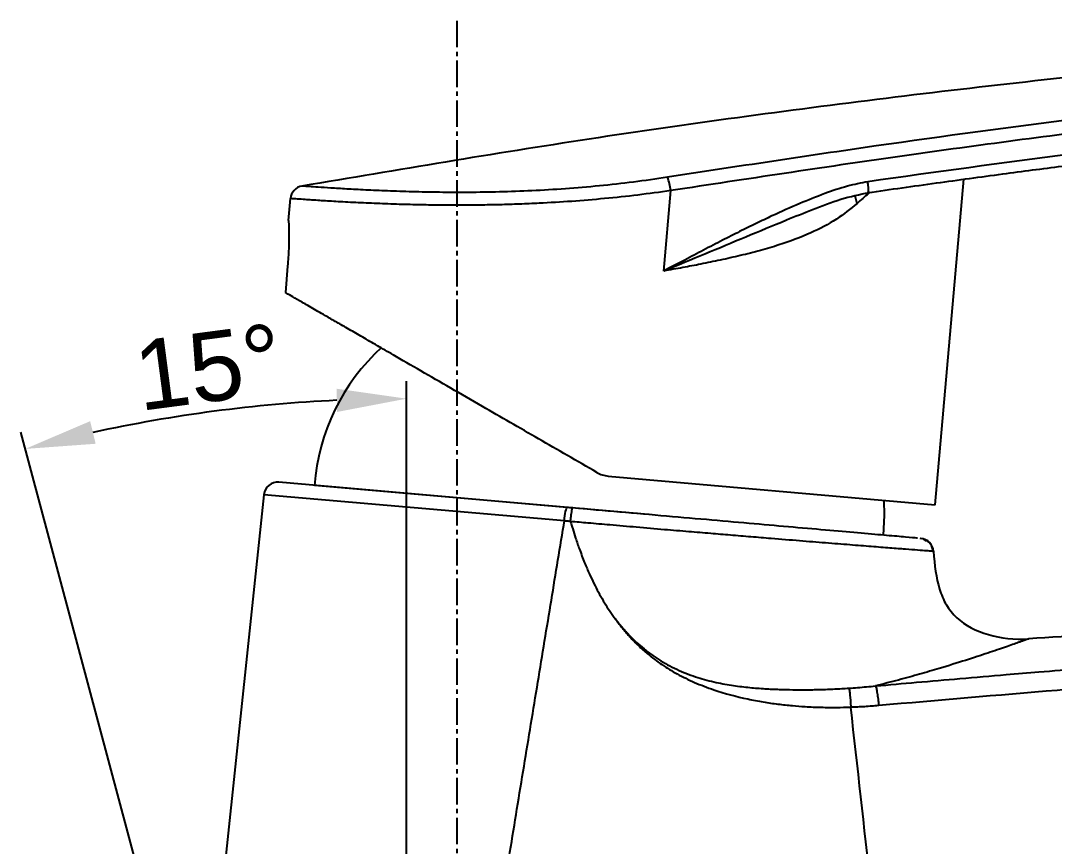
# Model space of a CAD drawing. Header units: millimetres. Extents: x 1243 to 1837, y -609 to -189.
# Drawn here: x 1368.2 to 1442.3, y -457.7 to -398.5 of the extents above; entities that cross this region are included whole.
import ezdxf

# ---------------------------------------------------------------- set-up
doc = ezdxf.new("R2010")
doc.units = ezdxf.units.MM
doc.header["$LTSCALE"] = 0.1
doc.linetypes.add('CENTER2', pattern=[28.575, 19.05, -3.175, 3.175, -3.175])
doc.layers.get('0').update_dxf_attribs({"lineweight": 13})
doc.layers.add('Cneter', color=1, linetype='CENTER2')
doc.layers.add('DIM', color=3, linetype='Continuous', lineweight=9)
doc.styles.get("Standard").update_dxf_attribs({"font": 'arial.ttf'})
doc.dimstyles.new('ISO-25', dxfattribs={"dimtxt": 2.5, "dimasz": 2.5, "dimexe": 1.25, "dimexo": 0.625, "dimtad": 1, "dimdec": 1, "dimtxsty": 'Standard', "dimcen": 2.5, "dimadec": 0, "dimazin": 0, "dimtfac": 1, "dimtdec": 1, "dimtmove": 0, "dimatfit": 3, "dimfxl": 0, "dimarcsym": 0})

# ---------------------------------------------------------------- blocks, each defined once
blk = doc.blocks.new('*D54')
at = {"layer": 'Defpoints', "color": 0}
for p in [(1386.655, -426.032), (1376.937, -460.692), (1395.869, -463.883), (1388.406, -503.492), (1395.869, -561.762)]:
    blk.add_point(p, dxfattribs=at)
at = {"layer": 'DIM', "color": 3, "linetype": 'ByBlock', "lineweight": -2}
for p, q in [((1395.869, -463.258), (1395.869, -424.38)), ((1376.776, -460.088), (1368.184, -428.025))]:
    blk.add_line(p, q, dxfattribs=at)
blk.add_arc((1395.869, -531.346), 105.716, 92.71015, 102.28985, dxfattribs=at)
at = {"layer": 'DIM', "color": 3}
for points in [[(1390.851, -424.915), (1390.89, -426.581), (1395.869, -425.63)], [(1373.563, -428.863), (1373.17, -427.243), (1368.508, -429.232)]]:
    blk.add_solid(points, dxfattribs=at)
at = {"layer": 'DIM', "color": 3, "insert": (1381.656, -423.384), "char_height": 5, "attachment_point": 5, "rotation": 7.5}
blk.add_mtext('15°', dxfattribs=at)
blk = doc.blocks.new('*D58')
at = {"layer": 'Defpoints', "color": 0}
for p in [(1399.487, -398.528), (1486.336, -449.958), (1431.14, -491.492), (1500.818, -512.686), (1399.487, -564.649)]:
    blk.add_point(p, dxfattribs=at)
at = {"layer": 'DIM', "color": 3, "linetype": 'ByBlock', "lineweight": -2}
blk.add_arc((1399.487, -73.776), 418.914, 270.68386, 282.31614, dxfattribs=at)
at = {"layer": 'DIM', "color": 3}
for points in [[(1488.661, -482.236), (1489.027, -483.862), (1493.723, -481.953)], [(1404.492, -493.493), (1404.482, -491.827), (1399.487, -492.69)]]:
    blk.add_solid(points, dxfattribs=at)
at = {"layer": 'DIM', "color": 3, "insert": (1446.55, -486.838), "char_height": 5, "attachment_point": 5, "rotation": 6.5}
blk.add_mtext('13°', dxfattribs=at)

msp = doc.modelspace()

# ---------------------------------------------------------------- linework, layer by layer
at = {"color": 7, "linetype": 'Continuous', "lineweight": 25}
for p, q in [((1433.805, -433.232), (1435.846, -409.897)), ((1414.323, -416.478), (1414.828, -410.713)), ((1387.403, -412.86), (1387.542, -411.282)), ((1387.34, -416.117), (1387.174, -418.022)), ((1410.338, -431.179), (1433.805, -433.232)), ((1407.379, -433.429), (1386.711, -431.621)), ((1413.238, -433.942), (1389.256, -431.844)), ((1385.63, -432.513), (1382.308, -464.114)), ((1407.146, -434.695), (1407.194, -434.4)), ((1427.211, -435.165), (1427.211, -435.165)), ((1432.838, -435.673), (1432.708, -435.662)), ((1433.168, -435.836), (1432.959, -435.696)), ((1433.675, -436.575), (1433.616, -436.571)), ((1433.616, -436.571), (1433.675, -436.575))]:
    msp.add_line(p, q, dxfattribs=at)
at = {"color": 8, "linetype": 'Continuous', "lineweight": 25}
msp.add_line((1407.194, -434.4), (1385.63, -432.513), dxfattribs=at)
at = {"color": 7, "linetype": 'Continuous', "lineweight": 25, "flags": 128}
msp.add_lwpolyline([(1430.1, -435.417), (1430.17, -434.011), (1430.132, -432.911)], dxfattribs=at)
at = {"color": 7, "linetype": 'Continuous', "lineweight": 25}
for centre, radius, start, end in [((1411.187, -411.116), 3.663, 6.307, 21.82536), ((1388.538, -411.369), 1, 99.99789, 174.99997), ((1404.21, -433.014), 15, 132.47987, 175.52756), ((1386.624, -432.618), 1, 85.00001, 174), ((1432.678, -436.647), 1, 4.119, 84.99987)]:
    msp.add_arc(centre, radius, start, end, dxfattribs=at)
for points, knots in [([(1493.911, -398.707), (1486.963, -399.074), (1472.857, -399.821), (1451.637, -401.645), (1430.259, -404.012), (1409.153, -406.874), (1395.225, -409.231), (1388.365, -410.392)], [0, 0, 0, 0, 0.1963992, 0.3987993, 0.6011995, 0.8035996, 1, 1, 1, 1]), ([(1485.478, -401.146), (1481.018, -401.537), (1471.959, -402.333), (1458.179, -403.808), (1443.997, -405.523), (1429.415, -407.488), (1419.577, -408.991), (1414.587, -409.754)], [0, 0, 0, 0, 0.188045, 0.382069, 0.582068, 0.788045, 1, 1, 1, 1]), ([(1485.65, -402.115), (1481.457, -402.481), (1472.962, -403.223), (1460.08, -404.582), (1446.087, -406.243), (1430.96, -408.251), (1420.25, -409.885), (1414.828, -410.713)], [0, 0, 0, 0, 0.176989, 0.35852, 0.54461, 0.769401, 1, 1, 1, 1]), ([(1485.27, -403.62), (1480.732, -404.023), (1471.565, -404.836), (1457.633, -406.344), (1443.397, -408.063), (1433.798, -409.399), (1428.962, -410.072)], [0, 0, 0, 0, 0.241129, 0.487107, 0.741621, 1, 1, 1, 1]), ([(1428.971, -410.856), (1430.608, -410.623), (1433.831, -410.166), (1438.482, -409.535), (1442.757, -408.972), (1446.545, -408.489), (1449.829, -408.081), (1452.631, -407.742), (1455.071, -407.454), (1457.3, -407.195), (1460.258, -406.859), (1463.947, -406.452), (1467.45, -406.083), (1470.129, -405.809), (1472.203, -405.601), (1474.793, -405.348), (1477.914, -405.053), (1481.452, -404.731), (1483.951, -404.518), (1485.233, -404.409)], [0, 0, 0, 0, 0.0875673, 0.1724188, 0.2485521, 0.3159673, 0.3746646, 0.423828, 0.4654941, 0.5048306, 0.5426505, 0.6231786, 0.7014089, 0.7292723, 0.7658371, 0.8117926, 0.8671384, 0.9318741, 1, 1, 1, 1]), ([(1414.587, -409.754), (1413.777, -409.874), (1412.156, -410.114), (1409.698, -410.385), (1407.256, -410.592), (1404.857, -410.732), (1402.529, -410.814), (1400.302, -410.846), (1398.203, -410.838), (1396.255, -410.8), (1394.481, -410.741), (1392.902, -410.67), (1391.535, -410.597), (1390.395, -410.527), (1389.494, -410.466), (1388.848, -410.42), (1388.44, -410.39), (1388.39, -410.386), (1388.364, -410.384)], [0, 0, 0, 0, 0.062294, 0.124596, 0.186917, 0.249266, 0.31165, 0.374072, 0.436534, 0.499034, 0.56157, 0.624136, 0.686726, 0.749341, 0.811979, 0.874634, 0.937312, 1, 1, 1, 1]), ([(1428.962, -410.072), (1428.473, -410.169), (1427.425, -410.378), (1425.804, -410.944), (1423.999, -411.661), (1422.367, -412.393), (1420.932, -413.075), (1419.75, -413.657), (1418.491, -414.295), (1417.18, -414.976), (1415.777, -415.715), (1414.824, -416.215), (1414.323, -416.478)], [0, 0, 0, 0, 0.093313, 0.200048, 0.32065, 0.456965, 0.534706, 0.617924, 0.703371, 0.798808, 0.894158, 1, 1, 1, 1]), ([(1428.97, -410.847), (1428.974, -410.848), (1428.99, -410.854), (1429.005, -410.787), (1429.012, -410.653), (1429.005, -410.469), (1428.988, -410.27), (1428.97, -410.136), (1428.962, -410.072)], [0, 0, 0, 0, 0.076914, 0.27726, 0.477593, 0.668839, 0.844164, 1, 1, 1, 1]), ([(1414.828, -410.713), (1414.04, -410.823), (1412.467, -411.041), (1410.082, -411.293), (1407.712, -411.49), (1405.674, -411.613), (1403.958, -411.685), (1402.536, -411.727), (1401.111, -411.752), (1399.694, -411.762), (1398.293, -411.756), (1396.823, -411.736), (1395.284, -411.696), (1393.693, -411.639), (1392.156, -411.57), (1390.772, -411.496), (1389.541, -411.42), (1388.634, -411.359), (1388.008, -411.315), (1387.619, -411.287), (1387.568, -411.284), (1387.542, -411.282)], [0, 0, 0, 0, 0.058368, 0.116648, 0.174876, 0.233088, 0.268969, 0.305862, 0.343772, 0.382707, 0.422673, 0.463674, 0.514357, 0.569204, 0.628221, 0.69141, 0.753112, 0.825098, 0.878825, 0.937126, 1, 1, 1, 1]), ([(1425.003, -412.076), (1425.672, -411.809), (1426.99, -411.283), (1428.376, -410.988), (1429.058, -410.843)], [0, 0, 0, 0, 0.507943, 1, 1, 1, 1]), ([(1429.133, -410.833), (1429.092, -410.865), (1428.783, -411.105), (1428.469, -411.385), (1428.197, -411.628)], [0, 0, 0, 0, 0.133276, 1, 1, 1, 1]), ([(1428.056, -411.086), (1428.06, -411.141), (1428.075, -411.311), (1428.148, -411.501), (1428.197, -411.628)], [0, 0, 0, 0, 0.328086, 1, 1, 1, 1]), ([(1428.197, -411.628), (1427.713, -412.02), (1426.697, -412.843), (1424.815, -413.81), (1422.96, -414.508), (1421.242, -415.013), (1419.833, -415.372), (1418.405, -415.694), (1417.026, -415.977), (1415.675, -416.237), (1414.78, -416.397), (1414.323, -416.478)], [0, 0, 0, 0, 0.136495, 0.286151, 0.45582, 0.5493, 0.646883, 0.742118, 0.831711, 0.913988, 1, 1, 1, 1]), ([(1424.997, -412.084), (1424.372, -412.335), (1422.781, -412.973), (1420.213, -414.039), (1417.284, -415.262), (1415.311, -416.073), (1414.323, -416.478)], [0, 0, 0, 0, 0.176911, 0.450575, 0.725056, 1, 1, 1, 1]), ([(1387.403, -412.86), (1387.406, -412.909), (1387.411, -413.008), (1387.435, -413.763), (1387.431, -414.842), (1387.371, -415.693), (1387.34, -416.117)], [0, 0, 0, 0, 0.248858, 0.499951, 0.750438, 1, 1, 1, 1]), ([(1409.512, -430.918), (1408.81, -430.513), (1407.412, -429.706), (1405.338, -428.509), (1403.301, -427.332), (1401.187, -426.112), (1399.031, -424.867), (1396.882, -423.626), (1395.143, -422.623), (1393.769, -421.829), (1392.714, -421.22), (1391.74, -420.658), (1390.845, -420.141), (1389.911, -419.602), (1388.992, -419.071), (1388.168, -418.595), (1387.537, -418.231), (1387.295, -418.092), (1387.174, -418.022)], [0, 0, 0, 0, 0.067661, 0.134687, 0.201552, 0.268731, 0.348169, 0.426597, 0.504885, 0.552262, 0.598987, 0.645272, 0.691335, 0.737396, 0.804126, 0.869655, 0.934701, 1, 1, 1, 1]), ([(1409.512, -430.918), (1409.642, -430.984), (1409.903, -431.116), (1410.193, -431.158), (1410.338, -431.179)], [0, 0, 0, 0, 0.50004, 1, 1, 1, 1]), ([(1407.194, -434.4), (1407.217, -434.142), (1407.25, -433.888), (1407.318, -433.53), (1407.353, -433.427), (1407.379, -433.429)], [0, 0, 0, 0, 0.5, 0.5, 1, 1, 1, 1]), ([(1407.633, -434.439), (1407.636, -434.408), (1407.642, -434.345), (1407.652, -434.251), (1407.663, -434.156), (1407.675, -434.057), (1407.693, -433.912), (1407.715, -433.756), (1407.74, -433.616), (1407.76, -433.527), (1407.777, -433.474), (1407.787, -433.468), (1407.791, -433.466)], [0, 0, 0, 0, 0.059894, 0.121823, 0.185592, 0.25096, 0.325414, 0.500514, 0.631595, 0.760012, 0.883418, 1, 1, 1, 1]), ([(1432.529, -435.63), (1432.517, -435.629), (1432.423, -435.621), (1431.717, -435.559), (1430.408, -435.444), (1428.556, -435.282), (1426.295, -435.084), (1423.697, -434.857), (1420.843, -434.607), (1417.792, -434.34), (1414.544, -434.056), (1411.179, -433.762), (1408.919, -433.564), (1407.791, -433.466)], [0, 0, 0, 0, 0.014616, 0.11651, 0.2184, 0.31943, 0.419797, 0.519828, 0.614541, 0.709941, 0.806507, 0.903362, 1, 1, 1, 1]), ([(1407.633, -434.439), (1407.597, -434.435), (1407.525, -434.428), (1407.378, -434.414), (1407.268, -434.406), (1407.194, -434.4)], [0, 0, 0, 0, 0.245696, 0.49602, 1, 1, 1, 1]), ([(1407.633, -434.439), (1407.685, -434.614), (1407.802, -435.014), (1408.013, -435.677), (1408.293, -436.491), (1408.623, -437.354), (1408.973, -438.171), (1409.306, -438.875), (1409.634, -439.509), (1409.977, -440.114), (1410.334, -440.691), (1410.589, -441.057), (1410.715, -441.238)], [0, 0, 0, 0, 0.07324, 0.166583, 0.278397, 0.417445, 0.53606, 0.633867, 0.728961, 0.82154, 0.911812, 1, 1, 1, 1]), ([(1433.616, -436.571), (1433.6, -436.57), (1433.554, -436.566), (1433.198, -436.541), (1432.577, -436.495), (1431.698, -436.428), (1430.584, -436.343), (1429.244, -436.238), (1427.695, -436.116), (1425.968, -435.978), (1424.076, -435.826), (1422.266, -435.678), (1420.593, -435.541), (1419.143, -435.421), (1417.654, -435.298), (1416.076, -435.166), (1414.295, -435.016), (1412.405, -434.855), (1410.57, -434.696), (1408.993, -434.558), (1408.051, -434.475), (1407.633, -434.439)], [0, 0, 0, 0, 0.034554, 0.098483, 0.162546, 0.226714, 0.290981, 0.355345, 0.419787, 0.484287, 0.546948, 0.61058, 0.653545, 0.695668, 0.735021, 0.777906, 0.824333, 0.877378, 0.926556, 0.967434, 1, 1, 1, 1]), ([(1401.116, -471.316), (1401.471, -469.161), (1402.173, -464.899), (1403.214, -458.578), (1404.23, -452.402), (1405.223, -446.371), (1406.193, -440.485), (1406.831, -436.609), (1407.146, -434.695)], [0, 0, 0, 0, 0.176554, 0.349153, 0.517796, 0.682485, 0.84322, 1, 1, 1, 1]), ([(1433.638, -436.569), (1433.637, -436.528), (1433.633, -436.386), (1433.535, -436.155), (1433.352, -435.905), (1433.175, -435.798), (1433.087, -435.745)], [0, 0, 0, 0, 0.119749, 0.408737, 0.706732, 1, 1, 1, 1]), ([(1433.675, -436.575), (1433.747, -437.571), (1433.862, -438.486), (1434.236, -439.69), (1434.394, -440.064), (1434.801, -440.748), (1435.05, -441.058), (1436.542, -442.432), (1438.473, -442.975), (1440.509, -442.847)], [0, 0, 0, 0, 0.25, 0.25, 0.375, 0.375, 0.5, 0.5, 1, 1, 1, 1]), ([(1410.715, -441.238), (1410.793, -441.347), (1410.946, -441.562), (1411.182, -441.871), (1411.418, -442.165), (1411.654, -442.443), (1412.006, -442.838), (1412.499, -443.344), (1413.259, -444.022), (1414.183, -444.714), (1415.31, -445.396), (1416.554, -446.002), (1418.234, -446.643), (1419.892, -447.085), (1421.439, -447.378), (1422.51, -447.534), (1423.512, -447.642), (1424.546, -447.72), (1425.598, -447.762), (1426.692, -447.772), (1427.4, -447.751), (1427.743, -447.741)], [0, 0, 0, 0, 0.021072, 0.041472, 0.06121, 0.080291, 0.098725, 0.144523, 0.191376, 0.258768, 0.325773, 0.398507, 0.476288, 0.608832, 0.668386, 0.724494, 0.779523, 0.827424, 0.888185, 0.945715, 1, 1, 1, 1]), ([(1410.715, -441.238), (1410.784, -441.331), (1410.916, -441.509), (1411.114, -441.758), (1411.298, -441.981), (1411.468, -442.179), (1411.624, -442.353), (1411.914, -442.666), (1412.331, -443.079), (1412.918, -443.589), (1413.505, -444.034), (1414.33, -444.575), (1415.402, -445.132), (1416.736, -445.636), (1418.051, -445.979), (1419.302, -446.204), (1420.472, -446.344), (1421.564, -446.43), (1422.592, -446.478), (1423.555, -446.5), (1424.534, -446.503), (1425.535, -446.486), (1426.577, -446.448), (1427.263, -446.407), (1427.602, -446.386)], [0, 0, 0, 0, 0.018602, 0.035609, 0.051071, 0.065032, 0.077526, 0.088584, 0.133478, 0.171723, 0.213495, 0.25161, 0.330273, 0.407255, 0.480845, 0.549489, 0.612971, 0.672164, 0.727831, 0.780971, 0.829685, 0.887945, 0.944686, 1, 1, 1, 1]), ([(1429.52, -446.224), (1430.499, -446.138), (1432.517, -445.961), (1435.639, -445.692), (1438.567, -445.444), (1441.475, -445.201), (1445.283, -444.887), (1450.225, -444.487), (1457.033, -443.942), (1463.253, -443.442), (1468.949, -442.986), (1473.034, -442.671), (1476.981, -442.372), (1479.534, -442.177), (1480.81, -442.079)], [0, 0, 0, 0, 0.057296, 0.118195, 0.182699, 0.228619, 0.288307, 0.405393, 0.517578, 0.686457, 0.769192, 0.850679, 0.925369, 1, 1, 1, 1]), ([(1440.509, -442.847), (1440.508, -442.847), (1440.506, -442.848), (1440.493, -442.853), (1440.471, -442.861), (1440.439, -442.872), (1440.4, -442.886), (1440.351, -442.904), (1440.293, -442.925), (1440.226, -442.949), (1440.151, -442.976), (1440.067, -443.007), (1439.974, -443.04), (1439.871, -443.077), (1439.56, -443.188), (1438.896, -443.423), (1437.625, -443.858), (1436.031, -444.381), (1434.557, -444.837), (1433.403, -445.177), (1432.682, -445.384), (1431.934, -445.593), (1431.157, -445.803), (1430.355, -446.014), (1429.799, -446.154), (1429.52, -446.224)], [0, 0, 0, 0, 0.019239, 0.038455, 0.057653, 0.07684, 0.096022, 0.115206, 0.134398, 0.153603, 0.172829, 0.192082, 0.211367, 0.230692, 0.250062, 0.374558, 0.499997, 0.624639, 0.749882, 0.791648, 0.833303, 0.874906, 0.916517, 0.958196, 1, 1, 1, 1]), ([(1429.745, -447.613), (1434.011, -447.237), (1438.279, -446.873), (1444.688, -446.345), (1446.825, -446.172), (1451.1, -445.828), (1453.238, -445.658), (1457.513, -445.319), (1459.65, -445.15), (1463.925, -444.812), (1466.063, -444.644), (1472.476, -444.155), (1476.751, -443.844), (1481.027, -443.531)], [0, 0, 0, 0, 0.25, 0.25, 0.375, 0.375, 0.5, 0.5, 0.625, 0.625, 0.75, 0.75, 1, 1, 1, 1]), ([(1427.602, -446.386), (1427.811, -446.371), (1428.233, -446.342), (1428.873, -446.288), (1429.303, -446.246), (1429.52, -446.224)], [0, 0, 0, 0, 0.327466, 0.66056, 1, 1, 1, 1]), ([(1427.602, -446.386), (1427.615, -446.431), (1427.63, -446.497), (1427.658, -446.671), (1427.672, -446.779), (1427.698, -447.025), (1427.71, -447.164), (1427.729, -447.45), (1427.737, -447.598), (1427.743, -447.741)], [0, 0, 0, 0, 0.25, 0.25, 0.5, 0.5, 0.75, 0.75, 1, 1, 1, 1]), ([(1429.52, -446.224), (1429.537, -446.26), (1429.556, -446.32), (1429.596, -446.492), (1429.617, -446.604), (1429.659, -446.862), (1429.679, -447.009), (1429.716, -447.31), (1429.732, -447.466), (1429.745, -447.613)], [0, 0, 0, 0, 0.25, 0.25, 0.5, 0.5, 0.75, 0.75, 1, 1, 1, 1]), ([(1427.743, -447.741), (1427.911, -447.734), (1428.247, -447.72), (1428.749, -447.69), (1429.248, -447.655), (1429.58, -447.627), (1429.745, -447.613)], [0, 0, 0, 0, 0.251466, 0.501965, 0.751481, 1, 1, 1, 1])]:
    msp.add_open_spline(points, degree=3, knots=knots, dxfattribs=at)
for points in [[(1407.791, -433.466), (1407.654, -433.454), (1407.517, -433.442), (1407.379, -433.429)], [(1459.045, -441.704), (1452.866, -442.083), (1446.687, -442.456), (1440.509, -442.847)], [(1430.63, -473.532), (1429.667, -464.932), (1428.704, -456.334), (1427.743, -447.741)]]:
    msp.add_open_spline(points, degree=3, dxfattribs=at)
at = {"layer": 'Cneter'}
msp.add_line((1399.487, -398.528), (1399.487, -564.649), dxfattribs=at)

# ---------------------------------------------------------------- dimensions: what is measured, and where the dimension line sits
at = {"layer": 'DIM', "color": 7}
for base, line1, line2, picture, middle in [((1431.14, -491.492), ((1399.487, -398.528), (1399.487, -564.649)), ((1500.818, -512.686), (1486.336, -449.958)), '*D58', (1446.55, -486.838)), ((1386.655, -426.032), ((1395.869, -463.883), (1395.869, -561.762)), ((1388.406, -503.492), (1376.937, -460.692)), '*D54', (1381.656, -423.384))]:
    dim = msp.add_angular_dim_2l(base=base, line1=line1, line2=line2, dimstyle='ISO-25', override={"dimtxt": 5, "dimasz": 5, "dimcen": 5, "dimclrd": 3, "dimclre": 3, "dimclrt": 3, "dimfxl": 1.25, "dimarcsym": 1}, dxfattribs=at)
    dim.commit()
    dim.dimension.update_dxf_attribs({"geometry": picture, "text_midpoint": middle})

doc.saveas('drawing.dxf')
